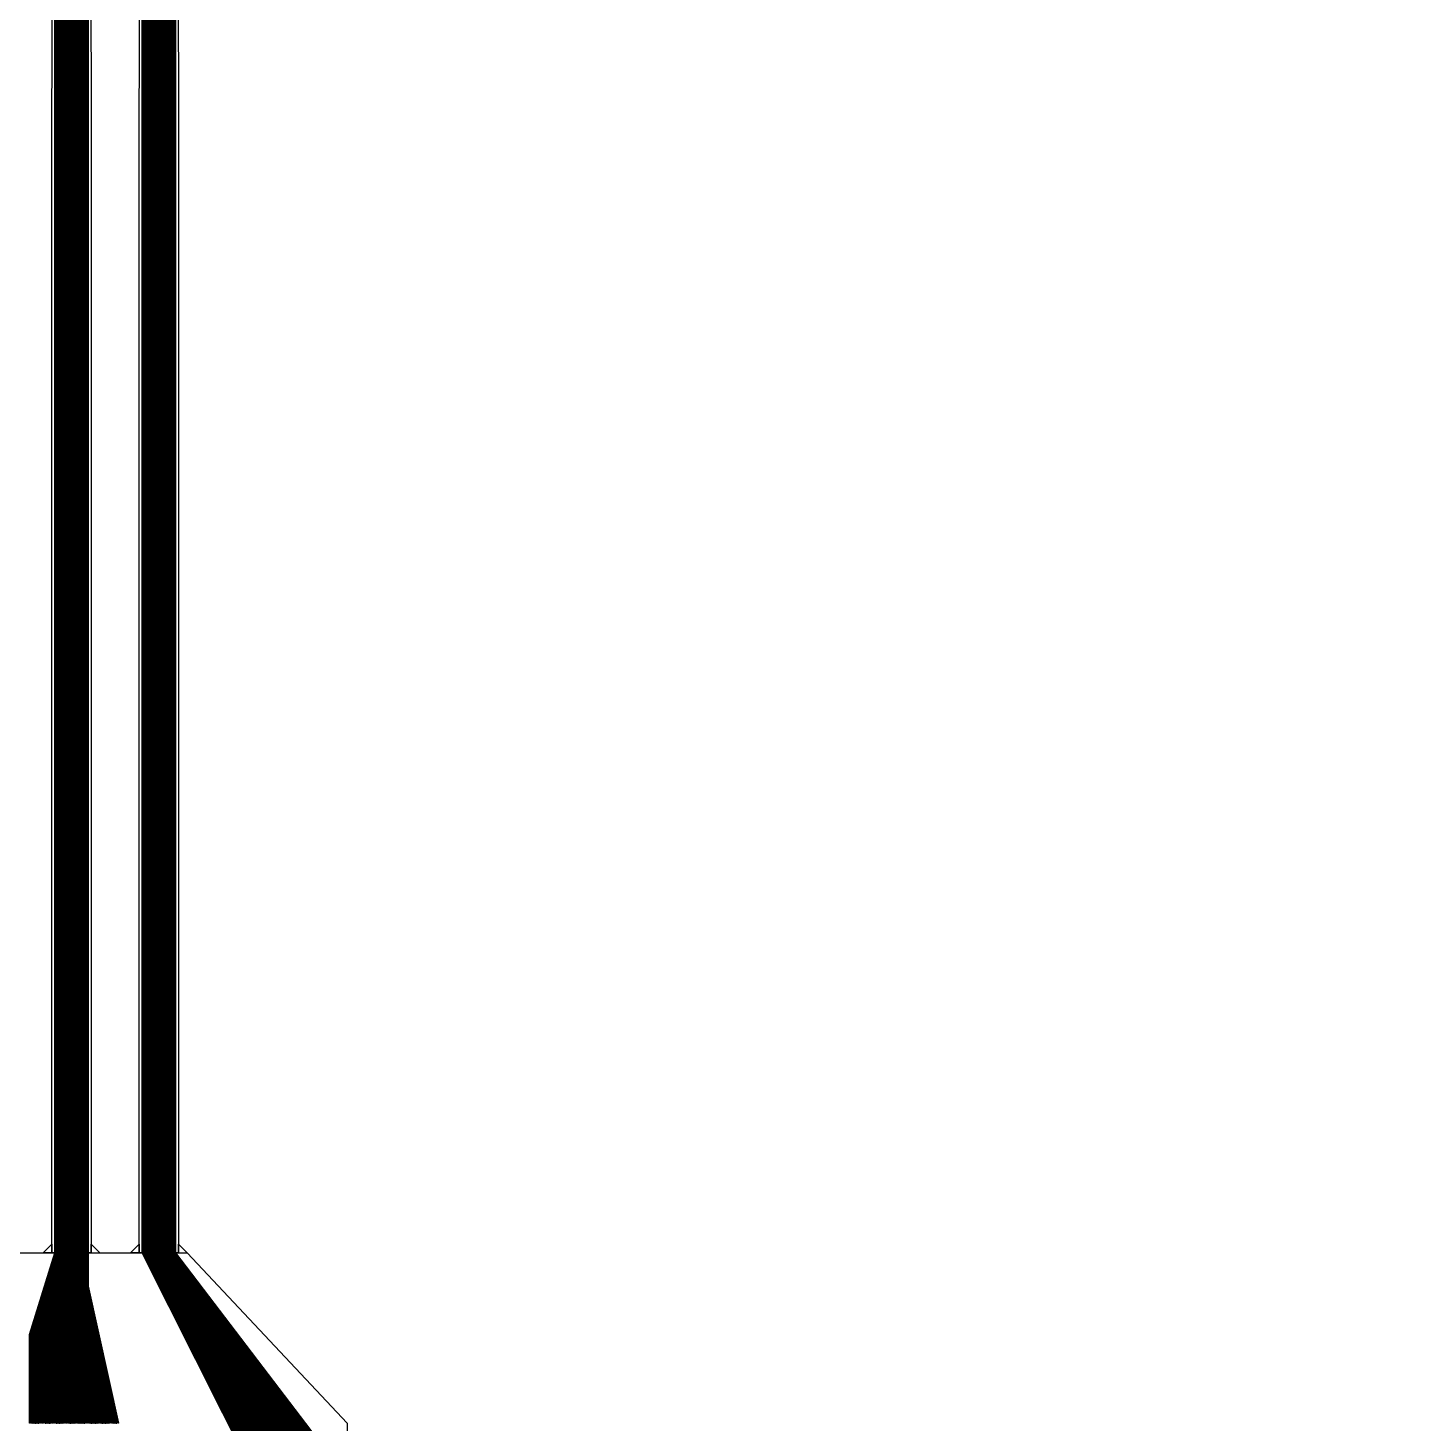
# Model space of a CAD drawing. Header units: inches. Extents: x 115980 to 170179, y 57000 to 74333.
# Drawn here: x 167029 to 170179, y 67943 to 71138 of the extents above; entities that cross this region are included whole.
import ezdxf

# ---------------------------------------------------------------- set-up
doc = ezdxf.new("R2010")
doc.units = ezdxf.units.IN
doc.header["$MEASUREMENT"] = 0
doc.layers.add('metal', color=221, linetype='Continuous')
doc.layers.add('profile', color=140, linetype='Continuous')

msp = doc.modelspace()

# ---------------------------------------------------------------- linework, layer by layer
at = {"layer": 'metal'}
for points in [[(167091.3, 73193.1), (167091.9, 73193.1), (167091.9, 68333.1), (167091.3, 68333.1)], [(167092.5, 73193.1), (167093.1, 73193.1), (167093.1, 68333.1), (167092.5, 68333.1)], [(167093.7, 73193.1), (167094.3, 73193.1), (167094.3, 68333.1), (167093.7, 68333.1)], [(167094.9, 73193.1), (167095.5, 73193.1), (167095.5, 68333.1), (167094.9, 68333.1)], [(167096.1, 73193.1), (167096.7, 73193.1), (167096.7, 68333.1), (167096.1, 68333.1)], [(167097.3, 73193.1), (167097.9, 73193.1), (167097.9, 68333.1), (167097.3, 68333.1)], [(167098.5, 73193.1), (167099.1, 73193.1), (167099.1, 68333.1), (167098.5, 68333.1)], [(167099.7, 73193.1), (167100.3, 73193.1), (167100.3, 68333.1), (167099.7, 68333.1)], [(167100.9, 73193.1), (167101.5, 73193.1), (167101.5, 68333.1), (167100.9, 68333.1)], [(167102.1, 73193.1), (167102.7, 73193.1), (167102.7, 68333.1), (167102.1, 68333.1)], [(167103.3, 73193.1), (167103.9, 73193.1), (167103.9, 68333.1), (167103.3, 68333.1)], [(167104.5, 73193.1), (167105.1, 73193.1), (167105.1, 68333.1), (167104.5, 68333.1)], [(167105.7, 73193.1), (167106.3, 73193.1), (167106.3, 68333.1), (167105.7, 68333.1)], [(167106.9, 73193.1), (167107.5, 73193.1), (167107.5, 68333.1), (167106.9, 68333.1)], [(167108.1, 73193.1), (167108.7, 73193.1), (167108.7, 68333.1), (167108.1, 68333.1)], [(167109.3, 73193.1), (167109.9, 73193.1), (167109.9, 68333.1), (167109.3, 68333.1)], [(167110.5, 73193.1), (167111.1, 73193.1), (167111.1, 68333.1), (167110.5, 68333.1)], [(167111.7, 73193.1), (167112.3, 73193.1), (167112.3, 68333.1), (167111.7, 68333.1)], [(167112.9, 73193.1), (167113.5, 73193.1), (167113.5, 68333.1), (167112.9, 68333.1)], [(167114.1, 73193.1), (167114.7, 73193.1), (167114.7, 68333.1), (167114.1, 68333.1)], [(167115.3, 73193.1), (167115.9, 73193.1), (167115.9, 68333.1), (167115.3, 68333.1)], [(167116.5, 73193.1), (167117.1, 73193.1), (167117.1, 68333.1), (167116.5, 68333.1)], [(167117.7, 73193.1), (167118.3, 73193.1), (167118.3, 68333.1), (167117.7, 68333.1)], [(167118.9, 73193.1), (167119.5, 73193.1), (167119.5, 68333.1), (167118.9, 68333.1)], [(167120.1, 73193.1), (167120.7, 73193.1), (167120.7, 68333.1), (167120.1, 68333.1)], [(167121.3, 73193.1), (167121.9, 73193.1), (167121.9, 68333.1), (167121.3, 68333.1)], [(167122.5, 73193.1), (167123.1, 73193.1), (167123.1, 68333.1), (167122.5, 68333.1)], [(167123.7, 73193.1), (167124.3, 73193.1), (167124.3, 68333.1), (167123.7, 68333.1)], [(167124.9, 73193.1), (167125.5, 73193.1), (167125.5, 68333.1), (167124.9, 68333.1)], [(167126.1, 73193.1), (167126.7, 73193.1), (167126.7, 68333.1), (167126.1, 68333.1)], [(167127.3, 73193.1), (167127.9, 73193.1), (167127.9, 68333.1), (167127.3, 68333.1)], [(167128.5, 73193.1), (167129.1, 73193.1), (167129.1, 68333.1), (167128.5, 68333.1)], [(167129.7, 73193.1), (167130.3, 73193.1), (167130.3, 68333.1), (167129.7, 68333.1)], [(167130.9, 73193.1), (167131.5, 73193.1), (167131.5, 68333.1), (167130.9, 68333.1)], [(167132.1, 73193.1), (167132.7, 73193.1), (167132.7, 68333.1), (167132.1, 68333.1)], [(167133.3, 73193.1), (167133.9, 73193.1), (167133.9, 68333.1), (167133.3, 68333.1)], [(167134.5, 73193.1), (167135.1, 73193.1), (167135.1, 68333.1), (167134.5, 68333.1)], [(167135.7, 73193.1), (167136.3, 73193.1), (167136.3, 68333.1), (167135.7, 68333.1)], [(167136.9, 73193.1), (167137.5, 73193.1), (167137.5, 68333.1), (167136.9, 68333.1)], [(167138.1, 73193.1), (167138.7, 73193.1), (167138.7, 68333.1), (167138.1, 68333.1)], [(167139.3, 73193.1), (167139.9, 73193.1), (167139.9, 68333.1), (167139.3, 68333.1)], [(167140.5, 73193.1), (167141.1, 73193.1), (167141.1, 68333.1), (167140.5, 68333.1)], [(167141.7, 73193.1), (167142.3, 73193.1), (167142.3, 68333.1), (167141.7, 68333.1)], [(167142.9, 73193.1), (167143.5, 73193.1), (167143.5, 68333.1), (167142.9, 68333.1)], [(167144.1, 73193.1), (167144.7, 73193.1), (167144.7, 68333.1), (167144.1, 68333.1)], [(167145.3, 73193.1), (167145.9, 73193.1), (167145.9, 68333.1), (167145.3, 68333.1)], [(167146.5, 73193.1), (167147.1, 73193.1), (167147.1, 68333.1), (167146.5, 68333.1)], [(167147.7, 73193.1), (167148.3, 73193.1), (167148.3, 68333.1), (167147.7, 68333.1)], [(167148.9, 73193.1), (167149.5, 73193.1), (167149.5, 68333.1), (167148.9, 68333.1)], [(167150.1, 73193.1), (167150.7, 73193.1), (167150.7, 68333.1), (167150.1, 68333.1)], [(167151.3, 73193.1), (167151.9, 73193.1), (167151.9, 68333.1), (167151.3, 68333.1)], [(167152.5, 73193.1), (167153.1, 73193.1), (167153.1, 68333.1), (167152.5, 68333.1)], [(167153.7, 73193.1), (167154.3, 73193.1), (167154.3, 68333.1), (167153.7, 68333.1)], [(167154.9, 73193.1), (167155.5, 73193.1), (167155.5, 68333.1), (167154.9, 68333.1)], [(167156.1, 73193.1), (167156.7, 73193.1), (167156.7, 68333.1), (167156.1, 68333.1)], [(167157.3, 73193.1), (167157.9, 73193.1), (167157.9, 68333.1), (167157.3, 68333.1)], [(167158.5, 73193.1), (167159.1, 73193.1), (167159.1, 68333.1), (167158.5, 68333.1)], [(167159.7, 73193.1), (167160.3, 73193.1), (167160.3, 68333.1), (167159.7, 68333.1)], [(167160.9, 73193.1), (167161.5, 73193.1), (167161.5, 68333.1), (167160.9, 68333.1)], [(167162.1, 73193.1), (167162.7, 73193.1), (167162.7, 68333.1), (167162.1, 68333.1)], [(167163.3, 73193.1), (167163.9, 73193.1), (167163.9, 68333.1), (167163.3, 68333.1)], [(167164.5, 73193.1), (167165.1, 73193.1), (167165.1, 68333.1), (167164.5, 68333.1)], [(167165.7, 73193.1), (167166.3, 73193.1), (167166.3, 68333.1), (167165.7, 68333.1)], [(167166.9, 73193.1), (167167.5, 73193.1), (167167.5, 68333.1), (167166.9, 68333.1)], [(167291.3, 73193.1), (167291.9, 73193.1), (167291.9, 68333.1), (167291.3, 68333.1)], [(167292.5, 73193.1), (167293.1, 73193.1), (167293.1, 68333.1), (167292.5, 68333.1)], [(167293.7, 73193.1), (167294.3, 73193.1), (167294.3, 68333.1), (167293.7, 68333.1)], [(167294.9, 73193.1), (167295.5, 73193.1), (167295.5, 68333.1), (167294.9, 68333.1)], [(167296.1, 73193.1), (167296.7, 73193.1), (167296.7, 68333.1), (167296.1, 68333.1)], [(167297.3, 73193.1), (167297.9, 73193.1), (167297.9, 68333.1), (167297.3, 68333.1)], [(167298.5, 73193.1), (167299.1, 73193.1), (167299.1, 68333.1), (167298.5, 68333.1)], [(167299.7, 73193.1), (167300.3, 73193.1), (167300.3, 68333.1), (167299.7, 68333.1)], [(167300.9, 73193.1), (167301.5, 73193.1), (167301.5, 68333.1), (167300.9, 68333.1)], [(167302.1, 73193.1), (167302.7, 73193.1), (167302.7, 68333.1), (167302.1, 68333.1)], [(167303.3, 73193.1), (167303.9, 73193.1), (167303.9, 68333.1), (167303.3, 68333.1)], [(167304.5, 73193.1), (167305.1, 73193.1), (167305.1, 68333.1), (167304.5, 68333.1)], [(167305.7, 73193.1), (167306.3, 73193.1), (167306.3, 68333.1), (167305.7, 68333.1)], [(167306.9, 73193.1), (167307.5, 73193.1), (167307.5, 68333.1), (167306.9, 68333.1)], [(167308.1, 73193.1), (167308.7, 73193.1), (167308.7, 68333.1), (167308.1, 68333.1)], [(167309.3, 73193.1), (167309.9, 73193.1), (167309.9, 68333.1), (167309.3, 68333.1)], [(167310.5, 73193.1), (167311.1, 73193.1), (167311.1, 68333.1), (167310.5, 68333.1)], [(167311.7, 73193.1), (167312.3, 73193.1), (167312.3, 68333.1), (167311.7, 68333.1)], [(167312.9, 73193.1), (167313.5, 73193.1), (167313.5, 68333.1), (167312.9, 68333.1)], [(167314.1, 73193.1), (167314.7, 73193.1), (167314.7, 68333.1), (167314.1, 68333.1)], [(167315.3, 73193.1), (167315.9, 73193.1), (167315.9, 68333.1), (167315.3, 68333.1)], [(167316.5, 73193.1), (167317.1, 73193.1), (167317.1, 68333.1), (167316.5, 68333.1)], [(167317.7, 73193.1), (167318.3, 73193.1), (167318.3, 68333.1), (167317.7, 68333.1)], [(167318.9, 73193.1), (167319.5, 73193.1), (167319.5, 68333.1), (167318.9, 68333.1)], [(167320.1, 73193.1), (167320.7, 73193.1), (167320.7, 68333.1), (167320.1, 68333.1)], [(167321.3, 73193.1), (167321.9, 73193.1), (167321.9, 68333.1), (167321.3, 68333.1)], [(167322.5, 73193.1), (167323.1, 73193.1), (167323.1, 68333.1), (167322.5, 68333.1)], [(167323.7, 73193.1), (167324.3, 73193.1), (167324.3, 68333.1), (167323.7, 68333.1)], [(167324.9, 73193.1), (167325.5, 73193.1), (167325.5, 68333.1), (167324.9, 68333.1)], [(167326.1, 73193.1), (167326.7, 73193.1), (167326.7, 68333.1), (167326.1, 68333.1)], [(167327.3, 73193.1), (167327.9, 73193.1), (167327.9, 68333.1), (167327.3, 68333.1)], [(167328.5, 73193.1), (167329.1, 73193.1), (167329.1, 68333.1), (167328.5, 68333.1)], [(167329.7, 73193.1), (167330.3, 73193.1), (167330.3, 68333.1), (167329.7, 68333.1)], [(167330.9, 73193.1), (167331.5, 73193.1), (167331.5, 68333.1), (167330.9, 68333.1)], [(167332.1, 73193.1), (167332.7, 73193.1), (167332.7, 68333.1), (167332.1, 68333.1)], [(167333.3, 73193.1), (167333.9, 73193.1), (167333.9, 68333.1), (167333.3, 68333.1)], [(167334.5, 73193.1), (167335.1, 73193.1), (167335.1, 68333.1), (167334.5, 68333.1)], [(167335.7, 73193.1), (167336.3, 73193.1), (167336.3, 68333.1), (167335.7, 68333.1)], [(167336.9, 73193.1), (167337.5, 73193.1), (167337.5, 68333.1), (167336.9, 68333.1)], [(167338.1, 73193.1), (167338.7, 73193.1), (167338.7, 68333.1), (167338.1, 68333.1)], [(167339.3, 73193.1), (167339.9, 73193.1), (167339.9, 68333.1), (167339.3, 68333.1)], [(167340.5, 73193.1), (167341.1, 73193.1), (167341.1, 68333.1), (167340.5, 68333.1)], [(167341.7, 73193.1), (167342.3, 73193.1), (167342.3, 68333.1), (167341.7, 68333.1)], [(167342.9, 73193.1), (167343.5, 73193.1), (167343.5, 68333.1), (167342.9, 68333.1)], [(167344.1, 73193.1), (167344.7, 73193.1), (167344.7, 68333.1), (167344.1, 68333.1)], [(167345.3, 73193.1), (167345.9, 73193.1), (167345.9, 68333.1), (167345.3, 68333.1)], [(167346.5, 73193.1), (167347.1, 73193.1), (167347.1, 68333.1), (167346.5, 68333.1)], [(167347.7, 73193.1), (167348.3, 73193.1), (167348.3, 68333.1), (167347.7, 68333.1)], [(167348.9, 73193.1), (167349.5, 73193.1), (167349.5, 68333.1), (167348.9, 68333.1)], [(167350.1, 73193.1), (167350.7, 73193.1), (167350.7, 68333.1), (167350.1, 68333.1)], [(167351.3, 73193.1), (167351.9, 73193.1), (167351.9, 68333.1), (167351.3, 68333.1)], [(167352.5, 73193.1), (167353.1, 73193.1), (167353.1, 68333.1), (167352.5, 68333.1)], [(167353.7, 73193.1), (167354.3, 73193.1), (167354.3, 68333.1), (167353.7, 68333.1)], [(167354.9, 73193.1), (167355.5, 73193.1), (167355.5, 68333.1), (167354.9, 68333.1)], [(167356.1, 73193.1), (167356.7, 73193.1), (167356.7, 68333.1), (167356.1, 68333.1)], [(167357.3, 73193.1), (167357.9, 73193.1), (167357.9, 68333.1), (167357.3, 68333.1)], [(167358.5, 73193.1), (167359.1, 73193.1), (167359.1, 68333.1), (167358.5, 68333.1)], [(167359.7, 73193.1), (167360.3, 73193.1), (167360.3, 68333.1), (167359.7, 68333.1)], [(167360.9, 73193.1), (167361.5, 73193.1), (167361.5, 68333.1), (167360.9, 68333.1)], [(167362.1, 73193.1), (167362.7, 73193.1), (167362.7, 68333.1), (167362.1, 68333.1)], [(167363.3, 73193.1), (167363.9, 73193.1), (167363.9, 68333.1), (167363.3, 68333.1)], [(167364.5, 73193.1), (167365.1, 73193.1), (167365.1, 68333.1), (167364.5, 68333.1)], [(167365.7, 73193.1), (167366.3, 73193.1), (167366.3, 68333.1), (167365.7, 68333.1)], [(167366.9, 73193.1), (167367.5, 73193.1), (167367.5, 68333.1), (167366.9, 68333.1)], [(167035, 67943.1), (167033.4, 67943.1), (167033.4, 68146.3), (167091.3, 68333.1), (167091.9, 68333.1), (167091.9, 68332.5), (167035, 68144.7), (167035, 67943.1)], [(167038.2, 67943.1), (167036.6, 67943.1), (167036.6, 67993.1), (167036.6, 68143.1), (167092.5, 68331.9), (167092.5, 68333.1), (167093.1, 68333.1), (167093.1, 68331.3), (167038.2, 68141.5), (167038.2, 67943.1)], [(167094.3, 68333.1), (167093.7, 68333.1), (167093.7, 68330.7), (167039.8, 68139.9), (167039.8, 67943.1), (167041.4, 67943.1), (167041.4, 68138.3), (167094.3, 68330.1), (167094.3, 68333.1)], [(167095.5, 68333.1), (167094.9, 68333.1), (167094.9, 68329.5), (167043, 68136.7), (167043, 67943.1), (167044.6, 67943.1), (167044.6, 68135.1), (167095.5, 68328.9), (167095.5, 68333.1)], [(167096.7, 68333.1), (167096.1, 68333.1), (167096.1, 68328.3), (167046.2, 68133.5), (167046.2, 67943.1), (167047.8, 67943.1), (167047.8, 68131.9), (167096.7, 68327.7), (167096.7, 68333.1)], [(167097.9, 68333.1), (167097.3, 68333.1), (167097.3, 68327.1), (167049.4, 68130.3), (167049.4, 67943.1), (167051, 67943.1), (167051, 68128.7), (167097.9, 68326.5), (167097.9, 68333.1)], [(167099.1, 68333.1), (167098.5, 68333.1), (167098.5, 68325.9), (167052.6, 68127.1), (167052.6, 67943.1), (167054.2, 67943.1), (167054.2, 68125.5), (167099.1, 68325.3), (167099.1, 68333.1)], [(167057.4, 67943.1), (167055.8, 67943.1), (167055.8, 68123.9), (167099.7, 68324.7), (167099.7, 68333.1), (167100.3, 68333.1), (167100.3, 68324.1), (167057.4, 68122.3)], [(167060.6, 67943.1), (167059, 67943.1), (167059, 68120.7), (167100.9, 68323.5), (167100.9, 68333.1), (167101.5, 68333.1), (167101.5, 68322.9), (167060.6, 68119.1)], [(167063.8, 67943.1), (167062.2, 67943.1), (167062.2, 68117.5), (167102.1, 68322.3), (167102.1, 68333.1), (167102.7, 68333.1), (167102.7, 68321.7), (167063.8, 68115.9)], [(167067, 67943.1), (167065.4, 67943.1), (167065.4, 67993.1), (167065.4, 68114.3), (167103.3, 68321.1), (167103.3, 68333.1), (167103.9, 68333.1), (167103.9, 68320.5), (167067, 68112.7), (167067, 67943.1)], [(167105.1, 68333.1), (167104.5, 68333.1), (167104.5, 68319.9), (167068.6, 68111.1), (167068.6, 67943.1), (167070.2, 67943.1), (167070.2, 68109.5), (167105.1, 68319.3), (167105.1, 68333.1)], [(167106.3, 68333.1), (167105.7, 68333.1), (167105.7, 68318.7), (167071.8, 68107.9), (167071.8, 67943.1), (167073.4, 67943.1), (167073.4, 68106.3), (167106.3, 68318.1), (167106.3, 68333.1)], [(167107.5, 68333.1), (167106.9, 68333.1), (167106.9, 68317.5), (167075, 68104.7), (167075, 67943.1), (167076.6, 67943.1), (167076.6, 68103.1), (167107.5, 68316.9), (167107.5, 68333.1)], [(167108.7, 68333.1), (167108.1, 68333.1), (167108.1, 68316.3), (167078.2, 68101.5), (167078.2, 67943.1), (167079.8, 67943.1), (167079.8, 68099.9), (167108.7, 68315.7), (167108.7, 68333.1)], [(167109.9, 68333.1), (167109.3, 68333.1), (167109.3, 68315.1), (167081.4, 68098.3), (167081.4, 67943.1), (167083, 67943.1), (167083, 68096.7), (167109.9, 68314.5), (167109.9, 68333.1)], [(167086.2, 67943.1), (167084.6, 67943.1), (167084.6, 68095.1), (167110.5, 68313.9), (167110.5, 68333.1), (167111.1, 68333.1), (167111.1, 68313.3), (167086.2, 68093.5)], [(167089.4, 67943.1), (167087.8, 67943.1), (167087.8, 68091.9), (167111.7, 68312.7), (167111.7, 68333.1), (167112.3, 68333.1), (167112.3, 68312.1), (167089.4, 68090.3)], [(167092.6, 67943.1), (167091, 67943.1), (167091, 67993.1), (167091, 68088.7), (167112.9, 68311.5), (167112.9, 68333.1), (167113.5, 68333.1), (167113.5, 68310.9), (167092.6, 68087.1), (167092.6, 67943.1)], [(167114.7, 68333.1), (167114.1, 68333.1), (167114.1, 68310.3), (167094.2, 68085.5), (167094.2, 67943.1), (167095.8, 67943.1), (167095.8, 68083.9), (167114.7, 68309.7), (167114.7, 68333.1)], [(167115.9, 68333.1), (167115.3, 68333.1), (167115.3, 68309.1), (167097.4, 68082.3), (167097.4, 67943.1), (167099, 67943.1), (167099, 68080.7), (167115.9, 68308.5), (167115.9, 68333.1)], [(167117.1, 68333.1), (167116.5, 68333.1), (167116.5, 68307.9), (167100.6, 68079.1), (167100.6, 67943.1), (167102.2, 67943.1), (167102.2, 68077.5), (167117.1, 68307.3), (167117.1, 68333.1)], [(167118.3, 68333.1), (167117.7, 68333.1), (167117.7, 68306.7), (167103.8, 68075.9), (167103.8, 67943.1), (167105.4, 67943.1), (167105.4, 68074.3), (167118.3, 68306.1), (167118.3, 68333.1)], [(167119.5, 68333.1), (167118.9, 68333.1), (167118.9, 68305.5), (167107, 68072.7), (167107, 67943.1), (167108.6, 67943.1), (167108.6, 68071.1), (167119.5, 68304.9), (167119.5, 68333.1)], [(167111.8, 67943.1), (167110.2, 67943.1), (167110.2, 68069.5), (167120.1, 68304.3), (167120.1, 68333.1), (167120.7, 68333.1), (167120.7, 68303.7), (167111.8, 68067.9)], [(167115, 67943.1), (167113.4, 67943.1), (167113.4, 68066.3), (167121.3, 68303.1), (167121.3, 68333.1), (167121.9, 68333.1), (167121.9, 68302.5), (167115, 68064.7)], [(167118.2, 67943.1), (167116.6, 67943.1), (167116.6, 68063.1), (167122.5, 68301.9), (167122.5, 68333.1), (167123.1, 68333.1), (167123.1, 68301.3), (167118.2, 68061.5)], [(167121.4, 67943.1), (167119.8, 67943.1), (167119.8, 67993.1), (167119.8, 68059.9), (167123.7, 68300.7), (167123.7, 68333.1), (167124.3, 68333.1), (167124.3, 68300.1), (167121.4, 68058.3), (167121.4, 67943.1)], [(167125.5, 68333.1), (167124.9, 68333.1), (167124.9, 68299.5), (167123, 68056.7), (167123, 67943.1), (167124.6, 67943.1), (167124.6, 68055.1), (167125.5, 68298.9), (167125.5, 68333.1)], [(167126.7, 68333.1), (167126.1, 68333.1), (167126.1, 68298.3), (167126.2, 68053.5), (167126.2, 67943.1), (167127.8, 67943.1), (167127.8, 68051.9), (167126.7, 68297.7), (167126.7, 68333.1)], [(167127.9, 68333.1), (167127.3, 68333.1), (167127.3, 68297.1), (167129.4, 68050.3), (167129.4, 67943.1), (167131, 67943.1), (167131, 68048.7), (167127.9, 68296.5), (167127.9, 68333.1)], [(167129.1, 68333.1), (167128.5, 68333.1), (167128.5, 68295.9), (167132.6, 68047.1), (167132.6, 67943.1), (167134.2, 67943.1), (167134.2, 68045.5), (167129.1, 68295.3), (167129.1, 68333.1)], [(167130.3, 68333.1), (167129.7, 68333.1), (167129.7, 68294.7), (167135.8, 68043.9), (167135.8, 67943.1), (167137.4, 67943.1), (167137.4, 68042.3), (167130.3, 68294.1), (167130.3, 68333.1)], [(167140.6, 67943.1), (167139, 67943.1), (167139, 68040.7), (167130.9, 68293.5), (167130.9, 68333.1), (167131.5, 68333.1), (167131.5, 68292.9), (167140.6, 68039.1)], [(167143.8, 67943.1), (167142.2, 67943.1), (167142.2, 68037.5), (167132.1, 68292.3), (167132.1, 68333.1), (167132.7, 68333.1), (167132.7, 68291.7), (167143.8, 68035.9)], [(167133.9, 68333.1), (167133.3, 68333.1), (167133.3, 68291.1), (167145.4, 68034.3), (167145.4, 67943.1), (167147, 67943.1), (167147, 68032.7), (167133.9, 68290.5), (167133.9, 68333.1)], [(167135.1, 68333.1), (167134.5, 68333.1), (167134.5, 68289.9), (167148.6, 68031.1), (167148.6, 67943.1), (167150.2, 67943.1), (167150.2, 68029.5), (167135.1, 68289.3), (167135.1, 68333.1)], [(167136.3, 68333.1), (167135.7, 68333.1), (167135.7, 68288.7), (167151.8, 68027.9), (167151.8, 67943.1), (167153.4, 67943.1), (167153.4, 68026.3), (167136.3, 68288.1), (167136.3, 68333.1)], [(167137.5, 68333.1), (167136.9, 68333.1), (167136.9, 68287.5), (167155, 68024.7), (167155, 67943.1), (167156.6, 67943.1), (167156.6, 68023.1), (167137.5, 68286.9), (167137.5, 68333.1)], [(167138.7, 68333.1), (167138.1, 68333.1), (167138.1, 68286.3), (167158.2, 68021.5), (167158.2, 67943.1), (167159.8, 67943.1), (167159.8, 68019.9), (167138.7, 68285.7), (167138.7, 68333.1)], [(167163, 67943.1), (167161.4, 67943.1), (167161.4, 68018.3), (167139.3, 68285.1), (167139.3, 68333.1), (167139.9, 68333.1), (167139.9, 68284.5), (167163, 68016.7)], [(167166.2, 67943.1), (167164.6, 67943.1), (167164.6, 68015.1), (167140.5, 68283.9), (167140.5, 68333.1), (167141.1, 68333.1), (167141.1, 68283.3), (167166.2, 68013.5)], [(167169.4, 67943.1), (167167.8, 67943.1), (167167.8, 68011.9), (167141.7, 68282.7), (167141.7, 68333.1), (167142.3, 68333.1), (167142.3, 68282.1), (167169.4, 68010.3)], [(167171, 67943.1), (167172.6, 67943.1), (167172.6, 68007.1), (167143.5, 68280.9), (167143.5, 68333.1), (167142.9, 68333.1), (167142.9, 68281.5), (167171, 68008.7), (167171, 67943.1)], [(167144.7, 68333.1), (167144.1, 68333.1), (167144.1, 68280.3), (167174.2, 68005.5), (167174.2, 67943.1), (167175.8, 67943.1), (167175.8, 68003.9), (167144.7, 68279.7), (167144.7, 68333.1)], [(167145.9, 68333.1), (167145.3, 68333.1), (167145.3, 68279.1), (167177.4, 68002.3), (167177.4, 67943.1), (167179, 67943.1), (167179, 68000.7), (167145.9, 68278.5), (167145.9, 68333.1)], [(167147.1, 68333.1), (167146.5, 68333.1), (167146.5, 68277.9), (167180.6, 67999.1), (167180.6, 67943.1), (167182.2, 67943.1), (167182.2, 67997.5), (167147.1, 68277.3), (167147.1, 68333.1)], [(167148.3, 68333.1), (167147.7, 68333.1), (167147.7, 68276.7), (167183.8, 67995.9), (167183.8, 67943.1), (167185.4, 67943.1), (167185.4, 67994.3), (167148.3, 68276.1), (167148.3, 68333.1)], [(167149.5, 68333.1), (167148.9, 68333.1), (167148.9, 68275.5), (167187, 67992.7), (167187, 67943.1), (167188.6, 67943.1), (167188.6, 67991.1), (167149.5, 68274.9), (167149.5, 68333.1)], [(167191.8, 67943.1), (167190.2, 67943.1), (167190.2, 67989.5), (167150.1, 68274.3), (167150.1, 68333.1), (167150.7, 68333.1), (167150.7, 68273.7), (167191.8, 67987.9)], [(167195, 67943.1), (167193.4, 67943.1), (167193.4, 67986.3), (167151.3, 68273.1), (167151.3, 68333.1), (167151.9, 68333.1), (167151.9, 68272.5), (167195, 67984.7)], [(167196.6, 67943.1), (167198.2, 67943.1), (167198.2, 67981.5), (167153.1, 68271.3), (167153.1, 68333.1), (167152.5, 68333.1), (167152.5, 68271.9), (167196.6, 67983.1), (167196.6, 67943.1)], [(167154.3, 68333.1), (167153.7, 68333.1), (167153.7, 68270.7), (167199.8, 67979.9), (167199.8, 67943.1), (167201.4, 67943.1), (167201.4, 67978.3), (167154.3, 68270.1), (167154.3, 68333.1)], [(167155.5, 68333.1), (167154.9, 68333.1), (167154.9, 68269.5), (167203, 67976.7), (167203, 67943.1), (167204.6, 67943.1), (167204.6, 67975.1), (167155.5, 68268.9), (167155.5, 68333.1)], [(167156.7, 68333.1), (167156.1, 68333.1), (167156.1, 68268.3), (167206.2, 67973.5), (167206.2, 67943.1), (167207.8, 67943.1), (167207.8, 67971.9), (167156.7, 68267.7), (167156.7, 68333.1)], [(167157.9, 68333.1), (167157.3, 68333.1), (167157.3, 68267.1), (167209.4, 67970.3), (167209.4, 67943.1), (167211, 67943.1), (167211, 67968.7), (167157.9, 68266.5), (167157.9, 68333.1)], [(167159.1, 68333.1), (167158.5, 68333.1), (167158.5, 68265.9), (167212.6, 67967.1), (167212.6, 67943.1), (167214.2, 67943.1), (167214.2, 67965.5), (167159.1, 68265.3), (167159.1, 68333.1)], [(167217.4, 67943.1), (167215.8, 67943.1), (167215.8, 67963.9), (167159.7, 68264.7), (167159.7, 68333.1), (167160.3, 68333.1), (167160.3, 68264.1), (167217.4, 67962.3)], [(167220.6, 67943.1), (167219, 67943.1), (167219, 67960.7), (167160.9, 68263.5), (167160.9, 68333.1), (167161.5, 68333.1), (167161.5, 68262.9), (167220.6, 67959.1)], [(167223.8, 67943.1), (167222.2, 67943.1), (167222.2, 67957.5), (167162.1, 68262.3), (167162.1, 68333.1), (167162.7, 68333.1), (167162.7, 68261.7), (167223.8, 67955.9)], [(167225.4, 67943.1), (167227, 67943.1), (167227, 67952.7), (167163.9, 68260.5), (167163.9, 68333.1), (167163.3, 68333.1), (167163.3, 68261.1), (167225.4, 67954.3), (167225.4, 67943.1)], [(167165.1, 68333.1), (167164.5, 68333.1), (167164.5, 68259.9), (167228.6, 67951.1), (167228.6, 67943.1), (167230.2, 67943.1), (167230.2, 67949.5), (167165.1, 68259.3), (167165.1, 68333.1)], [(167231.8, 67943.1), (167233.4, 67943.1), (167233.4, 67946.3), (167166.3, 68258.1), (167166.3, 68333.1), (167165.7, 68333.1), (167165.7, 68258.7), (167231.8, 67947.9), (167231.8, 67943.1)], [(167236.6, 67943.1), (167235, 67943.1), (167235, 67944.7), (167166.9, 68257.5), (167166.9, 68333.1), (167167.5, 68333.1), (167167.5, 68256.9), (167236.6, 67943.1)], [(167291.3, 68333.1), (167291.9, 68333.1), (167539.3, 67843.1), (167537.7, 67843.1)], [(167292.5, 68333.1), (167293.1, 68333.1), (167542.5, 67843.1), (167540.9, 67843.1)], [(167293.7, 68333.1), (167294.3, 68333.1), (167545.7, 67843.1), (167544.1, 67843.1)], [(167548.9, 67843.1), (167547.3, 67843.1), (167294.9, 68333.1), (167295.5, 68333.1)], [(167296.1, 68333.1), (167296.7, 68333.1), (167552.1, 67843.1), (167550.5, 67843.1)], [(167555.3, 67843.1), (167553.7, 67843.1), (167297.3, 68333.1), (167297.9, 68333.1)], [(167298.5, 68333.1), (167299.1, 68333.1), (167558.5, 67843.1), (167556.9, 67843.1)], [(167299.7, 68333.1), (167300.3, 68333.1), (167561.7, 67843.1), (167560.1, 67843.1)], [(167563.3, 67843.1), (167564.9, 67843.1), (167301.5, 68333.1), (167300.9, 68333.1)], [(167302.1, 68333.1), (167302.7, 68333.1), (167568.1, 67843.1), (167566.5, 67843.1)], [(167569.7, 67843.1), (167571.3, 67843.1), (167303.9, 68333.1), (167303.3, 68333.1)], [(167304.5, 68333.1), (167305.1, 68333.1), (167574.5, 67843.1), (167572.9, 67843.1)], [(167576.1, 67843.1), (167577.7, 67843.1), (167306.3, 68333.1), (167305.7, 68333.1)], [(167306.9, 68333.1), (167307.5, 68333.1), (167580.9, 67843.1), (167579.3, 67843.1)], [(167308.1, 68333.1), (167308.7, 68333.1), (167584.1, 67843.1), (167582.5, 67843.1)], [(167309.3, 68333.1), (167309.9, 68333.1), (167587.3, 67843.1), (167585.7, 67843.1)], [(167310.5, 68333.1), (167311.1, 68333.1), (167590.5, 67843.1), (167588.9, 67843.1)], [(167311.7, 68333.1), (167312.3, 68333.1), (167593.7, 67843.1), (167592.1, 67843.1)], [(167596.9, 67843.1), (167595.3, 67843.1), (167312.9, 68333.1), (167313.5, 68333.1)], [(167314.1, 68333.1), (167314.7, 68333.1), (167600.1, 67843.1), (167598.5, 67843.1)], [(167603.3, 67843.1), (167601.7, 67843.1), (167315.3, 68333.1), (167315.9, 68333.1)], [(167316.5, 68333.1), (167317.1, 68333.1), (167606.5, 67843.1), (167604.9, 67843.1)], [(167317.7, 68333.1), (167318.3, 68333.1), (167609.7, 67843.1), (167608.1, 67843.1)], [(167611.3, 67843.1), (167612.9, 67843.1), (167319.5, 68333.1), (167318.9, 68333.1)], [(167320.1, 68333.1), (167320.7, 68333.1), (167616.1, 67843.1), (167614.5, 67843.1)], [(167617.7, 67843.1), (167619.3, 67843.1), (167321.9, 68333.1), (167321.3, 68333.1)], [(167322.5, 68333.1), (167323.1, 68333.1), (167622.5, 67843.1), (167620.9, 67843.1)], [(167624.1, 67843.1), (167625.7, 67843.1), (167324.3, 68333.1), (167323.7, 68333.1)], [(167324.9, 68333.1), (167325.5, 68333.1), (167628.9, 67843.1), (167627.3, 67843.1)], [(167326.1, 68333.1), (167326.7, 68333.1), (167632.1, 67843.1), (167630.5, 67843.1)], [(167327.3, 68333.1), (167327.9, 68333.1), (167635.3, 67843.1), (167633.7, 67843.1)], [(167328.5, 68333.1), (167329.1, 68333.1), (167638.5, 67843.1), (167636.9, 67843.1)], [(167329.7, 68333.1), (167330.3, 68333.1), (167641.7, 67843.1), (167640.1, 67843.1)], [(167644.9, 67843.1), (167643.3, 67843.1), (167330.9, 68333.1), (167331.5, 68333.1)], [(167332.1, 68333.1), (167332.7, 68333.1), (167648.1, 67843.1), (167646.5, 67843.1)], [(167651.3, 67843.1), (167649.7, 67843.1), (167333.3, 68333.1), (167333.9, 68333.1)], [(167334.5, 68333.1), (167335.1, 68333.1), (167654.5, 67843.1), (167652.9, 67843.1)], [(167335.7, 68333.1), (167336.3, 68333.1), (167657.7, 67843.1), (167656.1, 67843.1)], [(167659.3, 67843.1), (167660.9, 67843.1), (167337.5, 68333.1), (167336.9, 68333.1)], [(167338.1, 68333.1), (167338.7, 68333.1), (167664.1, 67843.1), (167662.5, 67843.1)], [(167665.7, 67843.1), (167667.3, 67843.1), (167339.9, 68333.1), (167339.3, 68333.1)], [(167340.5, 68333.1), (167341.1, 68333.1), (167670.5, 67843.1), (167668.9, 67843.1)], [(167672.1, 67843.1), (167673.7, 67843.1), (167342.3, 68333.1), (167341.7, 68333.1)], [(167342.9, 68333.1), (167343.5, 68333.1), (167676.9, 67843.1), (167675.3, 67843.1)], [(167344.1, 68333.1), (167344.7, 68333.1), (167680.1, 67843.1), (167678.5, 67843.1)], [(167345.3, 68333.1), (167345.9, 68333.1), (167683.3, 67843.1), (167681.7, 67843.1)], [(167346.5, 68333.1), (167347.1, 68333.1), (167686.5, 67843.1), (167684.9, 67843.1)], [(167347.7, 68333.1), (167348.3, 68333.1), (167689.7, 67843.1), (167688.1, 67843.1)], [(167692.9, 67843.1), (167691.3, 67843.1), (167348.9, 68333.1), (167349.5, 68333.1)], [(167350.1, 68333.1), (167350.7, 68333.1), (167696.1, 67843.1), (167694.5, 67843.1)], [(167699.3, 67843.1), (167697.7, 67843.1), (167351.3, 68333.1), (167351.9, 68333.1)], [(167352.5, 68333.1), (167353.1, 68333.1), (167702.5, 67843.1), (167700.9, 67843.1)], [(167353.7, 68333.1), (167354.3, 68333.1), (167705.7, 67843.1), (167704.1, 67843.1)], [(167707.3, 67843.1), (167708.9, 67843.1), (167355.5, 68333.1), (167354.9, 68333.1)], [(167356.1, 68333.1), (167356.7, 68333.1), (167712.1, 67843.1), (167710.5, 67843.1)], [(167713.7, 67843.1), (167715.3, 67843.1), (167357.9, 68333.1), (167357.3, 68333.1)], [(167358.5, 68333.1), (167359.1, 68333.1), (167718.5, 67843.1), (167716.9, 67843.1)], [(167720.1, 67843.1), (167721.7, 67843.1), (167360.3, 68333.1), (167359.7, 68333.1)], [(167360.9, 68333.1), (167361.5, 68333.1), (167724.9, 67843.1), (167723.3, 67843.1)], [(167362.1, 68333.1), (167362.7, 68333.1), (167728.1, 67843.1), (167726.5, 67843.1)], [(167731.3, 67843.1), (167729.7, 67843.1), (167363.3, 68333.1), (167363.9, 68333.1)], [(167364.5, 68333.1), (167365.1, 68333.1), (167734.5, 67843.1), (167732.9, 67843.1)], [(167737.7, 67843.1), (167736.1, 67843.1), (167365.7, 68333.1), (167366.3, 68333.1)], [(167366.9, 68333.1), (167367.5, 68333.1), (167740.9, 67843.1), (167739.3, 67843.1)]]:
    msp.add_lwpolyline(points, close=True, dxfattribs=at)
at = {"layer": 'profile'}
for points in [[(167086.4, 71833.1), (167172.4, 71833.1), (167174.4, 70833.1), (167174.4, 68333.1), (167084.4, 68333.1), (167084.4, 70833.1)], [(167286.4, 71833.1), (167372.4, 71833.1), (167374.4, 70833.1), (167374.4, 68333.1), (167284.4, 68333.1), (167284.4, 70833.1)], [(167084.4, 68333.1), (167084.4, 68353.1), (167084.4, 68333.1), (167064.4, 68333.1), (167084.4, 68353.1)], [(167174.4, 68333.1), (167174.4, 68353.1), (167174.4, 68333.1), (167194.4, 68333.1), (167174.4, 68353.1)], [(167284.4, 68333.1), (167284.4, 68353.1), (167284.4, 68333.1), (167264.4, 68333.1), (167284.4, 68353.1)], [(167374.4, 68333.1), (167374.4, 68353.1), (167374.4, 68333.1), (167394.4, 68333.1), (167374.4, 68353.1)], [(166664.4, 68333.1), (167394.4, 68333.1), (167760.9, 67943.1), (167760.9, 57903.5), (167780.9, 57883.5), (170158.8, 57883.5), (170178.8, 57863.5), (170178.8, 57220), (170158.8, 57200), (163900, 57200), (163880, 57220), (163880, 57863.5), (163900, 57883.5), (166277.9, 57883.5), (166297.9, 57903.5), (166297.9, 67943.1)]]:
    msp.add_lwpolyline(points, close=True, dxfattribs=at)

doc.saveas('drawing.dxf')
